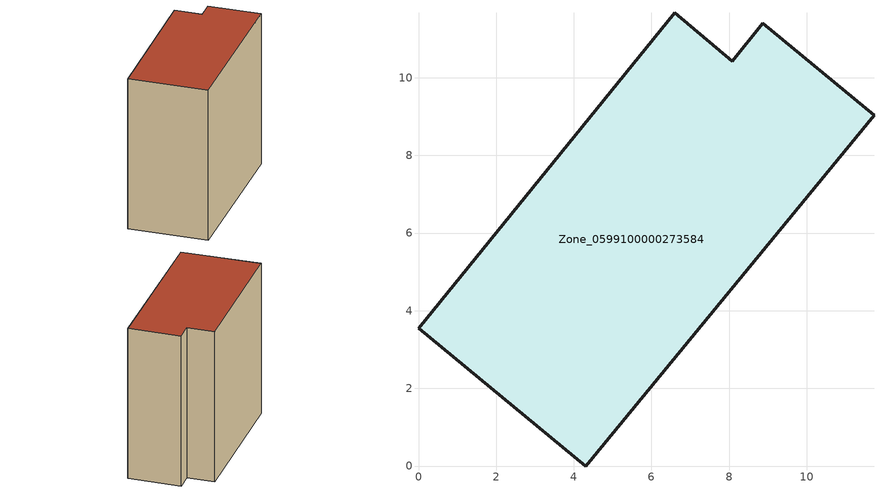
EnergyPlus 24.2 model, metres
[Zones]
Zone_0599100000273584
 floor ground (C_G): 4.31,0 0,3.55 6.6,11.67 8.08,10.42 8.87,11.4 11.73,9.03 z0
 wall outside (C_F): 0,3.55 4.31,0 11.73,9.03 8.87,11.4 8.08,10.42 6.6,11.67 0,3.55 z0:11.13
 roof outside (C_R): 6.6,11.67 0,3.55 4.31,0 11.73,9.03 8.87,11.4 8.08,10.42 z11.13
[BUILDING]
Pand.0599100000273584: North Axis=0; Terrain=City; Loads Convergence Tolerance Value=0.04; Temperature Convergence Tolerance Value=0.4; Solar Distribution=FullExterior; Maximum Number of Warmup Days=25; Minimum Number of Warmup Days=1
[Site:Location]
Rotterdam.The.Hague.AP_ZH_NLD Design_Conditions: Latitude=51.96; Longitude=4.45; Time Zone=1; Elevation=-4.5
[SITE:GROUNDTEMPERATURE:BUILDINGSURFACE]
18, 18, 18, 18, 18, 18, 18, 18, 18, 18, 18, 18
[MATERIAL] Thermal Absorptance=0.9; Solar Absorptance=0.7; Visible Absorptance=0.7
Name | Roughness | Thickness | Conductivity | Density | Specific Heat
G.TC.1946 | MediumSmooth | 0.15 | 1 | 540 | 1210
F.TC.1946 | Rough | 0.3 | 0.857143 | 1920 | 840
R.TC.1946 | MediumRough | 0.2 | 0.909091 | 1500 | 1000
[CONSTRUCTION]
C_G: G.TC.1946
C_F: F.TC.1946
C_R: R.TC.1946
[ZONE]
Zone_0599100000273584: Type=1; Multiplier=1; Ceiling Height=Autocalculate; Volume=Autocalculate; Floor Area=autocalculate; Part of Total Floor Area=Yes
[ZONEINFILTRATION:DESIGNFLOWRATE]
Infil_Zone_0599100000273584: Zone or ZoneList or Space or SpaceList=Zone_0599100000273584; Schedule=AlwaysOn; Design Flow Rate Calculation Method=Flow/Area; Flow Rate per Floor Area=0.003; Constant Term Coefficient=1; Temperature Term Coefficient=0; Velocity Term Coefficient=0; Velocity Squared Term Coefficient=0
[HVACTEMPLATE:ZONE:IDEALLOADSAIRSYSTEM]
Zone_0599100000273584: Maximum Heating Supply Air Temperature=50; Minimum Cooling Supply Air Temperature=13; Maximum Heating Supply Air Humidity Ratio=0.0156; Minimum Cooling Supply Air Humidity Ratio=0.0077; Heating Limit=NoLimit; Cooling Limit=NoLimit; Dehumidification Control Type=ConstantSensibleHeatRatio; Cooling Sensible Heat Ratio=0.7; Dehumidification Setpoint=60; Humidification Control Type=None; Humidification Setpoint=30; Outdoor Air Method=None; Outdoor Air Flow Rate per Person=0.00944; Outdoor Air Flow Rate per Zone Floor Area=0; Outdoor Air Flow Rate per Zone=0; Demand Controlled Ventilation Type=None; Outdoor Air Economizer Type=NoEconomizer; Heat Recovery Type=None; Sensible Heat Recovery Effectiveness=0.7; Latent Heat Recovery Effectiveness=0.65
[ZONECONTROL:THERMOSTAT]
ThermostatControl_Zone_0599100000273584: Zone or ZoneList=Zone_0599100000273584; Control Type Schedule=DualSetpointControlType; Control 1=Thermostat_Zone_0599100000273584; Temperature Difference Between Cutout And Setpoint=0
[THERMOSTATSETPOINT:DUALSETPOINT]
Thermostat_Zone_0599100000273584: Heating Setpoint Temperature Schedule=HeatingSetpoint_Zone_0599100000273584; Cooling Setpoint Temperature Schedule=CoolingSetpoint_Zone_0599100000273584
[SCHEDULE:COMPACT]
HeatingSetpoint_Zone_0599100000273584: Through: 12/31, For: AllDays, Until: 24:00, 21
CoolingSetpoint_Zone_0599100000273584: Through: 12/31, For: AllDays, Until: 24:00, 24
DualSetpointControlType: Through: 12/31, For: AllDays, Until: 24:00, 4
AlwaysOn: Through: 12/31, For: AllDays, Until: 24:00, 1
